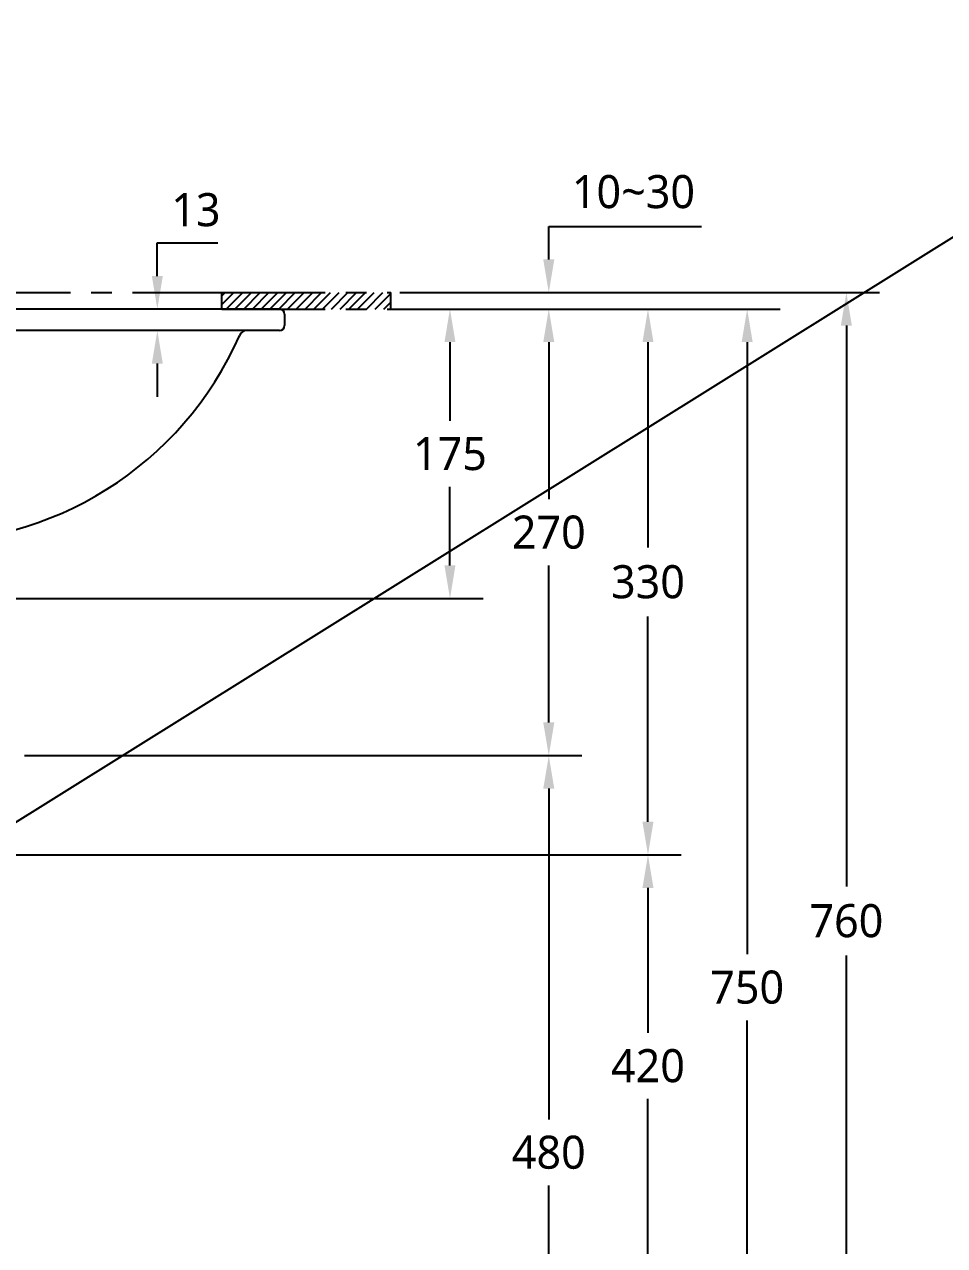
# Model space of a CAD drawing. Extents: x 283 to 7722, y -137 to 2100.
# Drawn here: x 1308 to 1864, y 243 to 981 of the extents above; entities that cross this region are included whole.
import ezdxf

# ---------------------------------------------------------------- set-up
doc = ezdxf.new("R2010")
doc.units = 0
doc.header["$LTSCALE"] = 50
doc.header["$MEASUREMENT"] = 0
doc.linetypes.add('CENTER', pattern=[2, 1.25, -0.25, 0.25, -0.25])
doc.layers.get('0').update_dxf_attribs({"linetype": 'CONTINUOUS'})
doc.layers.get('DEFPOINTS').update_dxf_attribs({"linetype": 'CONTINUOUS'})
for name, color, linetype in [('1', 1, 'CENTER'), ('3', 3, 'CONTINUOUS'), ('CENTER', 2, 'CENTER')]:
    doc.layers.add(name, color=color, linetype=linetype)
doc.styles.get("Standard").update_dxf_attribs({"font": 'NanumGothic.ttf'})
doc.dimstyles.get("Standard").update_dxf_attribs({"dimtxt": 2.5, "dimasz": 2, "dimexe": 2, "dimexo": 1, "dimgap": 2, "dimtad": 1, "dimdec": 0, "dimlfac": 10, "dimrnd": 1, "dimzin": 0, "dimdsep": 46, "dimtxsty": 'Standard', "dimcen": 0, "dimclrd": 7, "dimclre": 7, "dimclrt": 2, "dimadec": 0, "dimazin": 0, "dimtfac": 1, "dimtdec": 0, "dimtofl": 0, "dimtmove": 0, "dimatfit": 3, "dimfxl": 0, "dimtolj": 1, "dimtzin": 0, "dimarcsym": 0})

# ---------------------------------------------------------------- blocks, each defined once
blk = doc.blocks.new('*D2')
at = {"color": 3, "lineweight": -2}
for p, q in [((1232.5, 479.14), (1704.77, 479.14)), ((1684.77, 459.14), (1684.77, 371.47)), ((1684.77, 79.14), (1684.77, 331.47)), ((1500, 59.14), (1704.77, 59.14))]:
    blk.add_line(p, q, dxfattribs=at)
at = {"color": 3}
for points in [[(1681.43, 459.14), (1688.1, 459.14), (1684.77, 479.14)], [(1681.43, 79.14), (1688.1, 79.14), (1684.77, 59.14)]]:
    blk.add_solid(points, dxfattribs=at)
at = {"layer": 'DEFPOINTS', "color": 0}
for p in [(1232.5, 479.14), (1500, 59.14), (1684.77, 59.14)]:
    blk.add_point(p, dxfattribs=at)
at = {"color": 2, "insert": (1684.77, 351.47), "char_height": 20, "attachment_point": 5}
blk.add_mtext('\\A1;420', dxfattribs=at)
blk = doc.blocks.new('*D3')
at = {"color": 3, "lineweight": -2}
for p, q in [((1585, 809.14), (1644.77, 809.14)), ((1624.77, 789.14), (1624.77, 694.14)), ((1624.77, 559.14), (1624.77, 654.14)), ((1307.63, 539.14), (1644.77, 539.14))]:
    blk.add_line(p, q, dxfattribs=at)
at = {"color": 3}
for points in [[(1621.43, 789.14), (1628.1, 789.14), (1624.77, 809.14)], [(1621.43, 559.14), (1628.1, 559.14), (1624.77, 539.14)]]:
    blk.add_solid(points, dxfattribs=at)
at = {"layer": 'DEFPOINTS', "color": 0}
for p in [(1585, 809.14), (1307.63, 539.14), (1624.77, 539.14)]:
    blk.add_point(p, dxfattribs=at)
at = {"color": 2, "insert": (1624.77, 674.14), "char_height": 20, "attachment_point": 5}
blk.add_mtext('\\A1;270', dxfattribs=at)
blk = doc.blocks.new('*D4')
at = {"color": 3, "lineweight": -2}
for p, q in [((1644.77, 809.14), (1704.77, 809.14)), ((1684.77, 789.14), (1684.77, 665.04)), ((1684.77, 499.14), (1684.77, 623.24)), ((1232.5, 479.14), (1704.77, 479.14))]:
    blk.add_line(p, q, dxfattribs=at)
at = {"color": 3}
for points in [[(1681.43, 789.14), (1688.1, 789.14), (1684.77, 809.14)], [(1681.43, 499.14), (1688.1, 499.14), (1684.77, 479.14)]]:
    blk.add_solid(points, dxfattribs=at)
at = {"layer": 'DEFPOINTS', "color": 0}
for p in [(1644.77, 809.14), (1232.5, 479.14), (1684.77, 479.14)]:
    blk.add_point(p, dxfattribs=at)
at = {"color": 2, "insert": (1684.77, 644.14), "char_height": 20, "attachment_point": 5}
blk.add_mtext('\\A1;330', dxfattribs=at)
blk = doc.blocks.new('*D6')
at = {"color": 3, "lineweight": -2}
for p, q in [((1529.21, 809.14), (1585, 809.14)), ((1565, 789.14), (1565, 741.64)), ((1565, 654.14), (1565, 701.64)), ((1230.55, 634.14), (1585, 634.14))]:
    blk.add_line(p, q, dxfattribs=at)
at = {"color": 3}
for points in [[(1561.67, 789.14), (1568.33, 789.14), (1565, 809.14)], [(1561.67, 654.14), (1568.33, 654.14), (1565, 634.14)]]:
    blk.add_solid(points, dxfattribs=at)
at = {"layer": 'DEFPOINTS', "color": 0}
for p in [(1529.21, 809.14), (1230.55, 634.14), (1565, 634.14)]:
    blk.add_point(p, dxfattribs=at)
at = {"color": 2, "insert": (1565, 721.64), "char_height": 20, "attachment_point": 5}
blk.add_mtext('\\A1;175', dxfattribs=at)
blk = doc.blocks.new('*D5')
at = {"color": 3, "lineweight": -2}
for p, q in [((1534.72, 819.14), (1824.77, 819.14)), ((1804.77, 799.14), (1804.77, 460.03)), ((1804.77, 79.14), (1804.77, 418.26)), ((1764.77, 59.14), (1824.77, 59.14))]:
    blk.add_line(p, q, dxfattribs=at)
at = {"color": 3}
for points in [[(1801.43, 799.14), (1808.1, 799.14), (1804.77, 819.14)], [(1801.43, 79.14), (1808.1, 79.14), (1804.77, 59.14)]]:
    blk.add_solid(points, dxfattribs=at)
at = {"layer": 'DEFPOINTS', "color": 0}
for p in [(1534.72, 819.14), (1764.77, 59.14), (1804.77, 59.14)]:
    blk.add_point(p, dxfattribs=at)
at = {"color": 2, "insert": (1804.77, 439.14), "char_height": 20, "attachment_point": 5}
blk.add_mtext('\\A1;760', dxfattribs=at)
blk = doc.blocks.new('*D7')
at = {"color": 3, "lineweight": -2}
for p, q in [((1704.77, 809.14), (1764.77, 809.14)), ((1744.77, 789.14), (1744.77, 418.98)), ((1744.77, 79.14), (1744.77, 378.98)), ((1704.77, 59.14), (1764.77, 59.14))]:
    blk.add_line(p, q, dxfattribs=at)
at = {"color": 3}
for points in [[(1741.43, 789.14), (1748.1, 789.14), (1744.77, 809.14)], [(1741.43, 79.14), (1748.1, 79.14), (1744.77, 59.14)]]:
    blk.add_solid(points, dxfattribs=at)
at = {"layer": 'DEFPOINTS', "color": 0}
for p in [(1704.77, 809.14), (1704.77, 59.14), (1744.77, 59.14)]:
    blk.add_point(p, dxfattribs=at)
at = {"color": 2, "insert": (1744.77, 398.98), "char_height": 20, "attachment_point": 5}
blk.add_mtext('\\A1;750', dxfattribs=at)
blk = doc.blocks.new('*D10')
at = {"color": 3, "lineweight": -2}
for p, q in [((1624.77, 839.14), (1624.77, 859.14)), ((1624.77, 859.14), (1717.2, 859.14)), ((1534.72, 819.14), (1644.77, 819.14)), ((1529.21, 809.14), (1644.77, 809.14)), ((1624.77, 789.14), (1624.77, 769.14))]:
    blk.add_line(p, q, dxfattribs=at)
at = {"color": 3}
for points in [[(1621.43, 839.14), (1628.1, 839.14), (1624.77, 819.14)], [(1621.43, 789.14), (1628.1, 789.14), (1624.77, 809.14)]]:
    blk.add_solid(points, dxfattribs=at)
at = {"layer": 'DEFPOINTS', "color": 0}
for p in [(1534.72, 819.14), (1624.77, 819.14), (1529.21, 809.14)]:
    blk.add_point(p, dxfattribs=at)
at = {"color": 2, "insert": (1675.98, 880.04), "char_height": 20, "attachment_point": 5}
blk.add_mtext('\\A1;10~30', dxfattribs=at)
blk = doc.blocks.new('*D11')
at = {"color": 3, "lineweight": -2}
for p, q in [((1388.01, 829.14), (1388.01, 849.14)), ((1388.01, 849.14), (1424.68, 849.14)), ((1427, 809.14), (1368.01, 809.14)), ((1448, 796.14), (1368.01, 796.14)), ((1388.01, 776.14), (1388.01, 756.14))]:
    blk.add_line(p, q, dxfattribs=at)
at = {"color": 3}
for points in [[(1384.68, 829.14), (1391.34, 829.14), (1388.01, 809.14)], [(1384.68, 776.14), (1391.34, 776.14), (1388.01, 796.14)]]:
    blk.add_solid(points, dxfattribs=at)
at = {"layer": 'DEFPOINTS', "color": 0}
for p in [(1388.01, 809.14), (1427, 809.14), (1448, 796.14)]:
    blk.add_point(p, dxfattribs=at)
at = {"color": 2, "insert": (1411.34, 869.14), "char_height": 20, "attachment_point": 5}
blk.add_mtext('\\A1;13', dxfattribs=at)
blk = doc.blocks.new('*D22')
at = {"color": 3, "lineweight": -2}
for p, q in [((1307.63, 539.14), (1644.77, 539.14)), ((1624.77, 519.14), (1624.77, 319.14)), ((1624.77, 79.14), (1624.77, 279.14)), ((1500, 59.14), (1644.77, 59.14))]:
    blk.add_line(p, q, dxfattribs=at)
at = {"color": 3}
for points in [[(1621.43, 519.14), (1628.1, 519.14), (1624.77, 539.14)], [(1621.43, 79.14), (1628.1, 79.14), (1624.77, 59.14)]]:
    blk.add_solid(points, dxfattribs=at)
at = {"layer": 'DEFPOINTS', "color": 0}
for p in [(1307.63, 539.14), (1500, 59.14), (1624.77, 59.14)]:
    blk.add_point(p, dxfattribs=at)
at = {"color": 2, "insert": (1624.77, 299.14), "char_height": 20, "attachment_point": 5}
blk.add_mtext('\\A1;480', dxfattribs=at)

msp = doc.modelspace()

# ---------------------------------------------------------------- hatches: boundary and pattern name
h = msp.add_hatch()
h.set_pattern_fill('ANSI31', color=256, scale=30, style=0)
h.paths.add_polyline_path([(1427, 809.14283), (1427, 819.14283), (1529.2128, 819.14283), (1529.2128, 809.14283)])

# ---------------------------------------------------------------- linework, layer by layer
msp.add_line((283.25589, -137.42071), (3867, 2100))
at = {"layer": '1'}
for p, q in [((973, 819.14283), (1427, 819.14283)), ((1427, 819.14283), (1529.2128, 819.14283)), ((1529.2128, 809.14283), (1529.2128, 819.14283)), ((1427, 809.14283), (1529.2128, 809.14283))]:
    msp.add_line(p, q, dxfattribs=at)
at = {"layer": '3', "color": 7}
for p, q in [((1462, 809.14283), (1200, 809.14283)), ((1465, 806.14283), (1465, 799.14283)), ((1462, 796.14283), (1200, 796.14283))]:
    msp.add_line(p, q, dxfattribs=at)
for centre, radius, start, end in [((1462, 806.14283), 3, 0, 90), ((1462, 799.14283), 3, 270, 0), ((1246.4389, 876.9319), 208.7615, 267.95739774, 336.31423663), ((1442.22927, 791.14283), 5, 90, 157.35193444)]:
    msp.add_arc(centre, radius, start, end, dxfattribs=at)
at = {"layer": 'CENTER', "color": 2, "linetype": 'CENTER', "ltscale": 2}
msp.add_line((1427, 809.14283), (1427, 819.14283), dxfattribs=at)

# ---------------------------------------------------------------- dimensions: what is measured, and where the dimension line sits
dim = msp.add_linear_dim(base=(1624.76623, 819.14283), p1=(1529.2128, 809.14283), p2=(1534.7212, 819.14283), angle=90, text='<>~30', dimstyle='Standard', override={"dimtxt": 20, "dimasz": 20, "dimexe": 20, "dimexo": 0, "dimgap": 10, "dimtih": 1, "dimtoh": 1, "dimdec": 4, "dimlfac": 1, "dimzin": 8, "dimclrd": 3, "dimclre": 3, "dimtdec": 4, "dimarcsym": 1})
dim.commit()
dim.dimension.update_dxf_attribs({"geometry": '*D10', "text_midpoint": (1675.98226, 880.04412)})
for base, p1, p2, picture, middle in [((1388.00989, 809.14283), (1448.00208, 796.14283), (1427, 809.14283), '*D11', (1411.34323, 869.14283)), ((1804.76623, 59.14283), (1534.7212, 819.14283), (1764.76623, 59.14283), '*D5', (1804.76623, 439.14283)), ((1565, 634.14283), (1529.2128, 809.14283), (1230.55315, 634.14283), '*D6', (1565, 721.64283)), ((1684.76623, 479.14283), (1644.76623, 809.14283), (1232.5, 479.14283), '*D4', (1684.76623, 644.14283)), ((1624.76623, 539.14283), (1585, 809.14283), (1307.62657, 539.14283), '*D3', (1624.76623, 674.14283)), ((1624.76623, 59.14283), (1307.62657, 539.14283), (1500, 59.14283), '*D22', (1624.76623, 299.14283))]:
    dim = msp.add_linear_dim(base=base, p1=p1, p2=p2, angle=90, dimstyle='Standard', override={"dimtxt": 20, "dimasz": 20, "dimexe": 20, "dimexo": 0, "dimgap": 10, "dimtih": 1, "dimtoh": 1, "dimdec": 4, "dimlfac": 1, "dimzin": 8, "dimclrd": 3, "dimclre": 3, "dimtdec": 4, "dimarcsym": 1})
    dim.commit()
    dim.dimension.update_dxf_attribs({"geometry": picture, "text_midpoint": middle})
for base, p1, p2, picture, middle in [((1744.76623, 59.14283), (1704.76623, 809.14283), (1704.76623, 59.14283), '*D7', (1744.76623, 398.97674)), ((1684.76623, 59.14283), (1232.5, 479.14283), (1500, 59.14283), '*D2', (1684.76623, 351.47203))]:
    dim = msp.add_linear_dim(base=base, p1=p1, p2=p2, angle=90, dimstyle='Standard', override={"dimtxt": 20, "dimasz": 20, "dimexe": 20, "dimexo": 0, "dimgap": 10, "dimtih": 1, "dimtoh": 1, "dimdec": 4, "dimlfac": 1, "dimzin": 8, "dimclrd": 3, "dimclre": 3, "dimtdec": 4, "dimarcsym": 1})
    dim.commit()
    dim.dimension.update_dxf_attribs({"geometry": picture, "text_midpoint": middle, "dimtype": 160})

doc.saveas('drawing.dxf')
